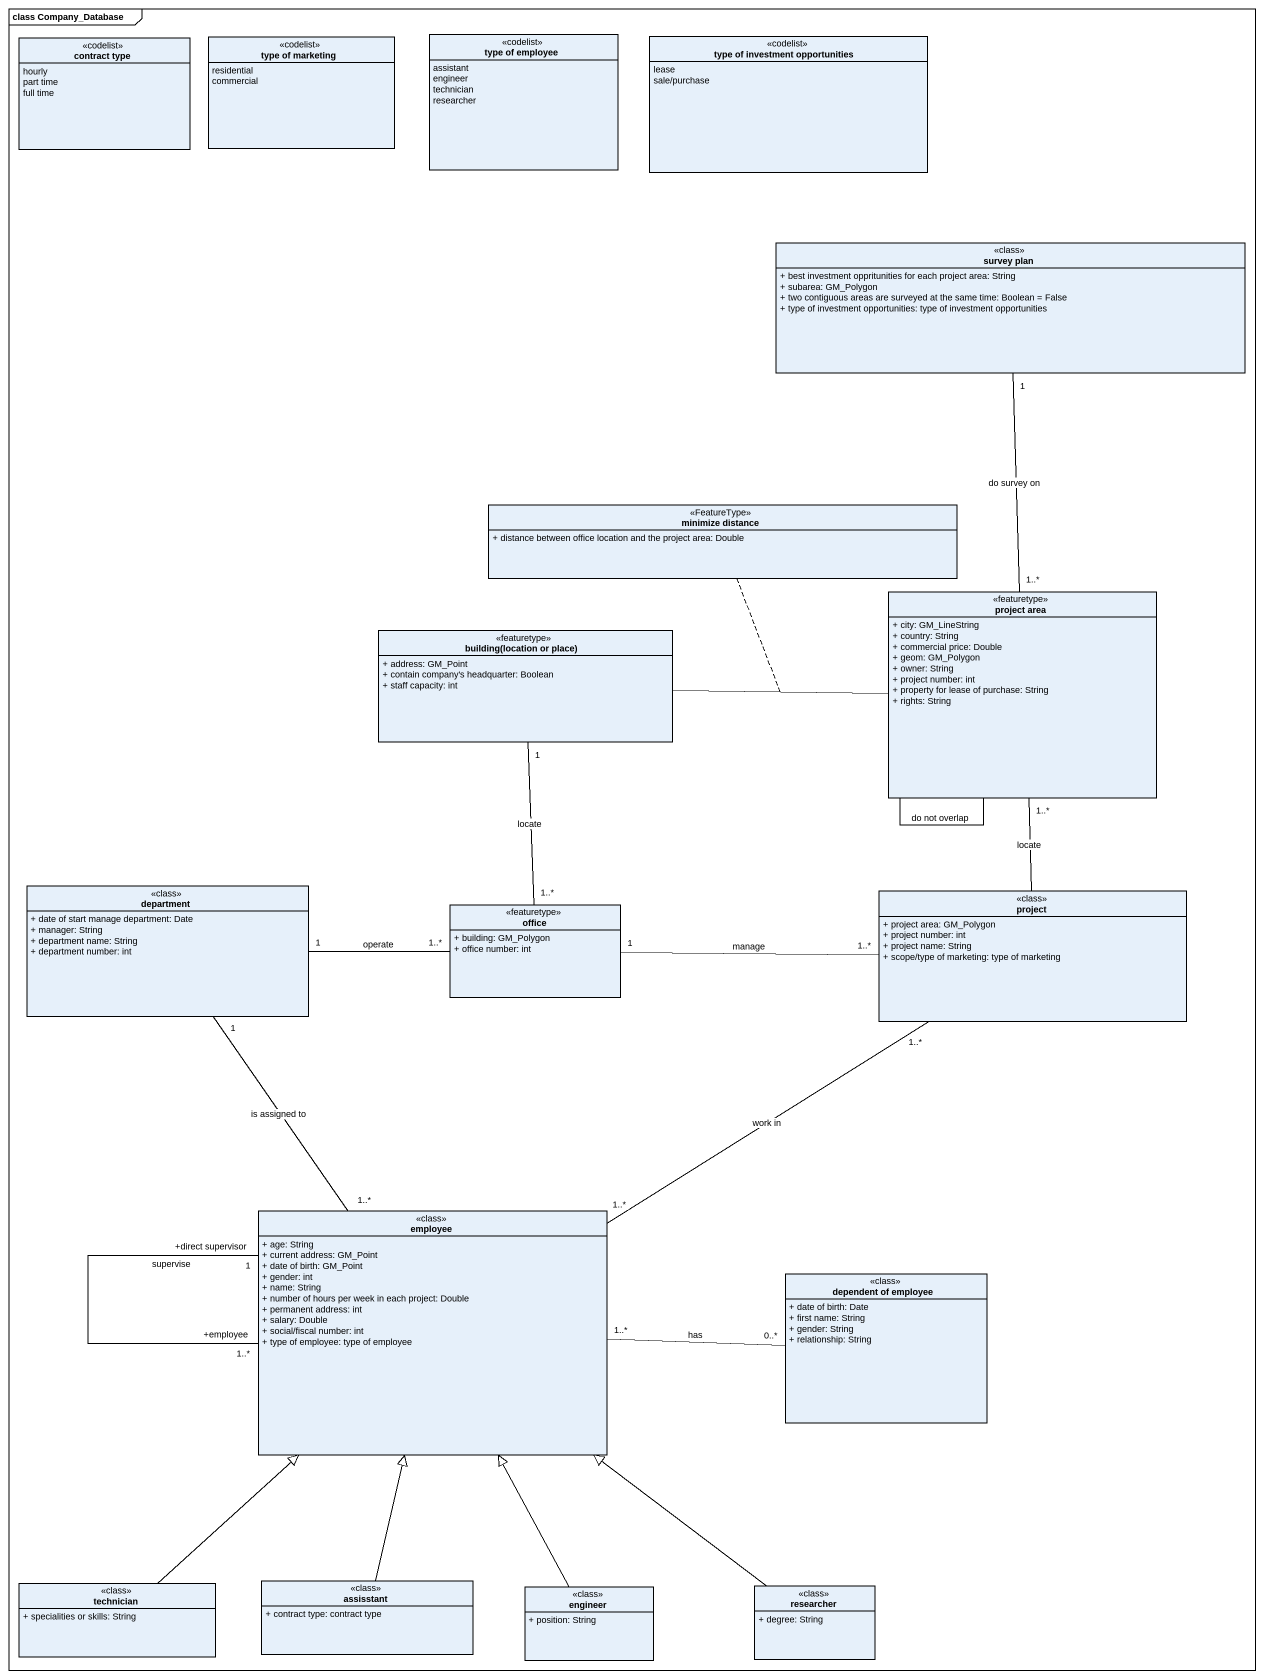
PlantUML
@startuml
mainframe class Company_Database
hide circle
hide empty members
skinparam classAttributeIconSize 0
enum "contract type" as contract_type <<codelist>> {
  hourly
  part time
  full time
}
enum "type of marketing" as type_of_marketing <<codelist>> {
  residential
  commercial
}
enum "type of employee" as type_of_employee <<codelist>> {
  assistant
  engineer
  technician
  researcher
}
enum "type of investment opportunities" as type_of_investment <<codelist>> {
  lease
  sale/purchase
}
class "survey plan" as survey_plan <<class>> {
  + best investment oppritunities for each project area: String
  + subarea: GM_Polygon
  + two contiguous areas are surveyed at the same time: Boolean = False
  + type of investment opportunities: type of investment opportunities
}
class "minimize distance" as minimize_distance <<FeatureType>> {
  + distance between office location and the project area: Double
}
class "project area" as project_area <<featuretype>> {
  + city: GM_LineString
  + country: String
  + commercial price: Double
  + geom: GM_Polygon
  + owner: String
  + project number: int
  + property for lease of purchase: String
  + rights: String
}
class "building(location or place)" as building_location_or_place <<featuretype>> {
  + address: GM_Point
  + contain company's headquarter: Boolean
  + staff capacity: int
}
class department <<class>> {
  + date of start manage department: Date
  + manager: String
  + department name: String
  + department number: int
}
class project <<class>> {
  + project area: GM_Polygon
  + project number: int
  + project name: String
  + scope/type of marketing: type of marketing
}
class office <<featuretype>> {
  + building: GM_Polygon
  + office number: int
}
class employee <<class>> {
  + age: String
  + current address: GM_Point
  + date of birth: GM_Point
  + gender: int
  + name: String
  + number of hours per week in each project: Double
  + permanent address: int
  + salary: Double
  + social/fiscal number: int
  + type of employee: type of employee
}
class "dependent of employee" as dependent_of_employee <<class>> {
  + date of birth: Date
  + first name: String
  + gender: String
  + relationship: String
}
class technician <<class>> {
  + specialities or skills: String
}
class assisstant <<class>> {
  + contract type: contract type
}
class engineer <<class>> {
  + position: String
}
class researcher <<class>> {
  + degree: String
}
survey_plan "1" -- "1..*" project_area : do survey on
project_area -- project_area : do not overlap
project_area "1..*" -- project : locate
building_location_or_place -right- project_area
(building_location_or_place, project_area) .. minimize_distance
building_location_or_place "1" -- "1..*" office : locate
department "1" -right- "1..*" office : operate
department "1" -- "1..*" employee : is assigned to
project "1..*" -- "1..*" employee : work in
office "1" -right- "1..*" project : manage
employee "+direct supervisor\n1" -- "+employee\n1..*" employee : supervise
employee "1..*" -right- "0..*" dependent_of_employee : has
technician -up-|> employee
assisstant -up-|> employee
engineer -up-|> employee
researcher -up-|> employee
@enduml
